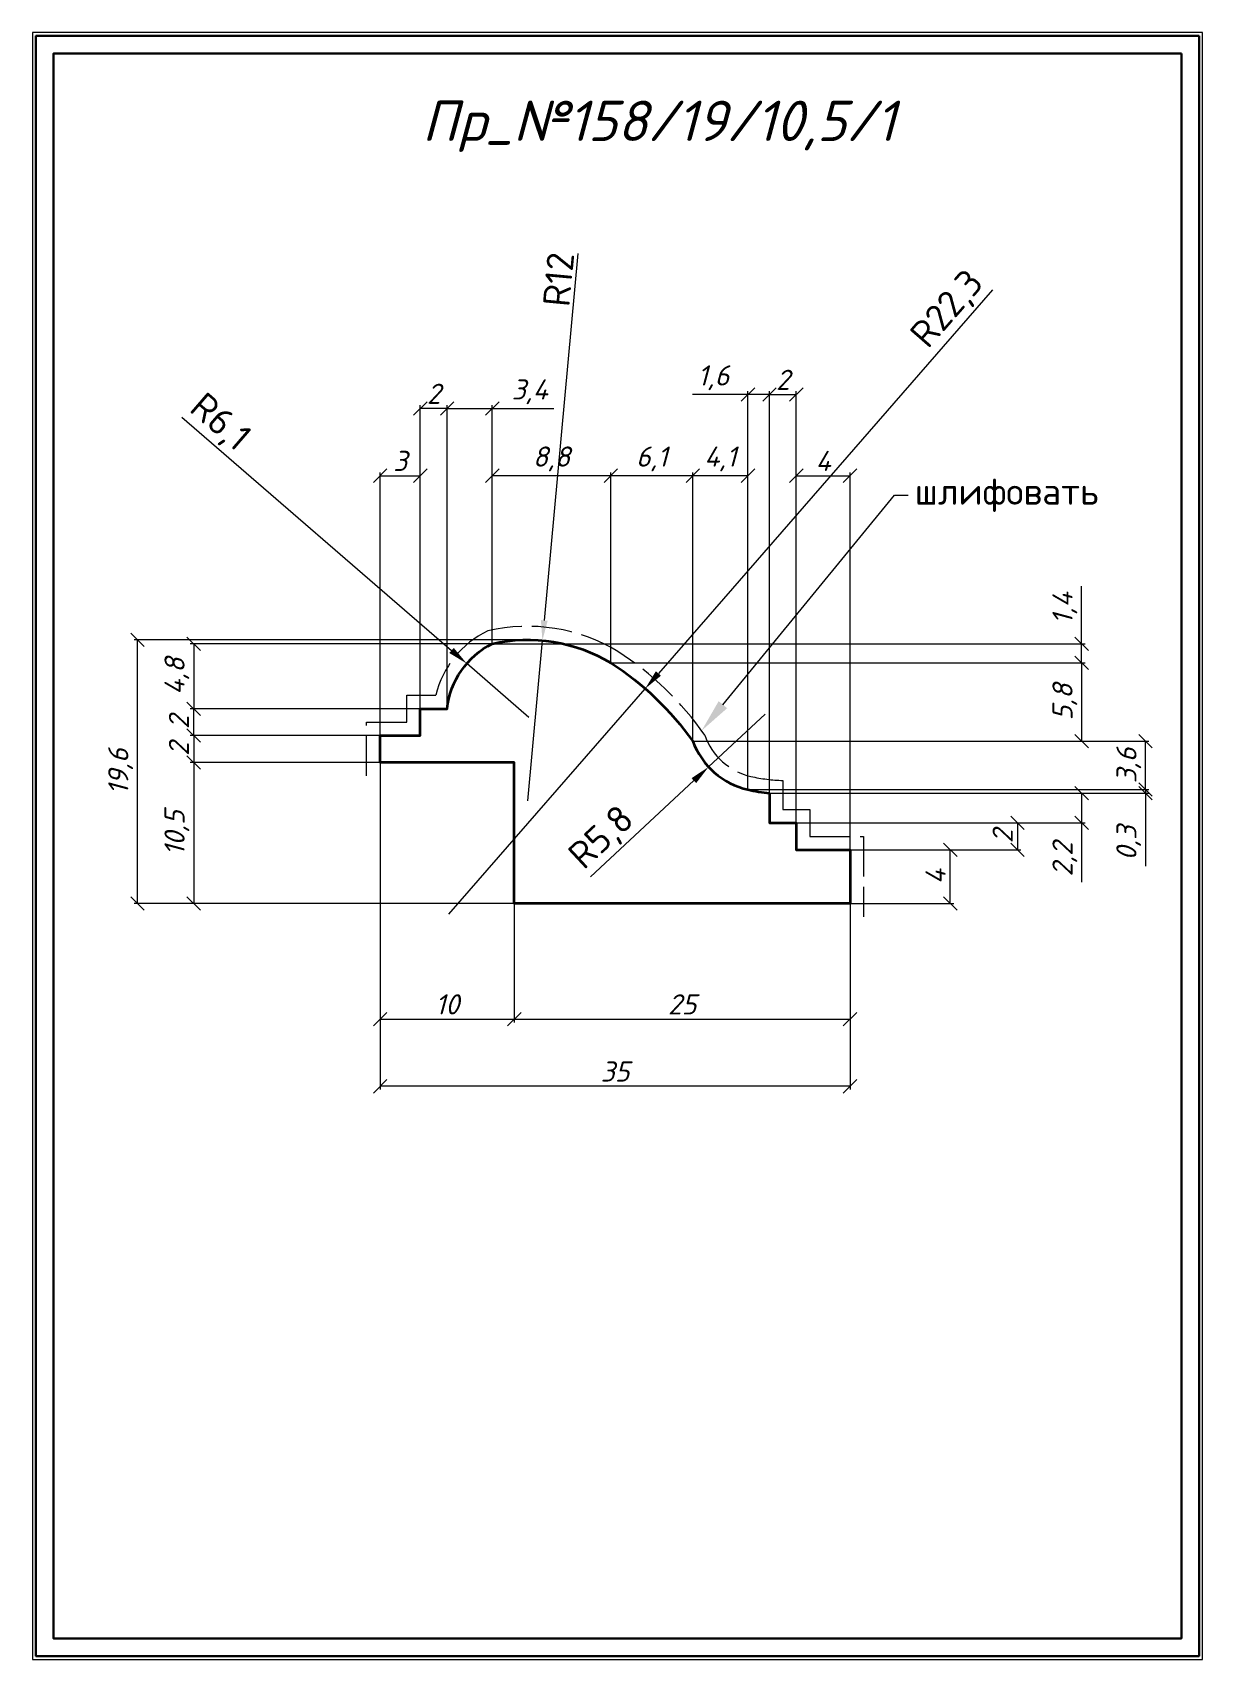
# Model space of a CAD drawing. Header units: millimetres. Extents: x -212 to -125, y -1428 to -1307.
import ezdxf
from ezdxf import colors
from ezdxf.entities.mleader import LeaderData, LeaderLine
from ezdxf.math import Vec2, Vec3

# ---------------------------------------------------------------- set-up
doc = ezdxf.new("R2010")
doc.units = ezdxf.units.MM
doc.linetypes.add('ACAD_ISO02W100', pattern=[15, 12, -3])
doc.layers.get('0').update_dxf_attribs({"lineweight": 13})
for name, color, linetype, lineweight in [('Пр_№158_1', 1, 'Continuous', 35), ('служебный слой ЛИНИИ ПУНКТИРНЫЕ', 7, 'ACAD_ISO02W100', 13), ('служебный слой НАДПИСИ', 7, 'Continuous', 13), ('служебный слой РАЗМЕРЫ', 7, 'Continuous', 9), ('служебный слой ШТАМП', 7, 'Continuous', 30)]:
    doc.layers.add(name, color=color, linetype=linetype, lineweight=lineweight)
doc.styles.add('ЕСКД', font='isocpeur.ttf', dxfattribs={"oblique": 15})
doc.styles.add('ЕСКД штамп_текст', font='isocpeur.ttf')
doc.dimstyles.new('ЕСКД', dxfattribs={"dimtxt": 3.5, "dimasz": 2.5, "dimexe": 0.25, "dimexo": 0, "dimgap": 0.35, "dimtad": 1, "dimdec": 1, "dimzin": 9, "dimtxsty": 'ЕСКД', "dimblk": 'OBLIQUE', "dimcen": 0, "dimclrd": 256, "dimclre": 256, "dimclrt": 256, "dimadec": 1, "dimazin": 0, "dimtfac": 1, "dimtdec": 1, "dimtmove": 0, "dimatfit": 3, "dimldrblk": 'DOTSMALL', "dimfxl": 1, "dimlwd": -1, "dimlwe": -1, "dimarcsym": 0})
doc.dimstyles.new('ЕСКД$4', dxfattribs={"dimtxt": 3.5, "dimasz": 2.5, "dimexe": 0.25, "dimexo": 0, "dimgap": 0.35, "dimtad": 1, "dimtoh": 1, "dimdec": 1, "dimzin": 9, "dimtxsty": 'ЕСКД', "dimblk1": 'OBLIQUE', "dimsah": 1, "dimcen": 0, "dimse1": 1, "dimclrd": 256, "dimclre": 256, "dimclrt": 256, "dimadec": 1, "dimazin": 0, "dimtfac": 1, "dimtdec": 1, "dimtofl": 0, "dimtmove": 0, "dimatfit": 3, "dimldrblk": 'DOTSMALL', "dimfxl": 1, "dimlwd": -1, "dimlwe": -1, "dimarcsym": 2})

# ---------------------------------------------------------------- blocks, each defined once
blk = doc.blocks.new('_OBLIQUE')
at = {"color": 0, "linetype": 'ByBlock'}
blk.add_line((-0.5, -0.5), (0.5, 0.5), dxfattribs=at)
blk = doc.blocks.new('*D30')
at = {"layer": 'Defpoints', "color": 0, "transparency": 16777216}
for p in [(-203.84, -1352.57), (-174.79, -1352.57), (-175.77, -1372.2)]:
    blk.add_point(p, dxfattribs=at)
at = {"layer": 'служебный слой РАЗМЕРЫ', "transparency": 16777216}
for p, q in [((-174.79, -1352.57), (-204.09, -1352.57)), ((-203.84, -1372.2), (-203.84, -1352.57)), ((-175.77, -1372.2), (-204.09, -1372.2))]:
    blk.add_line(p, q, dxfattribs=at)
for p, rotation in [((-203.84, -1352.57), 90), ((-203.84, -1372.2), 270)]:
    blk.add_blockref('_OBLIQUE', p, dxfattribs=dict(at, rotation=rotation))
at = {"layer": 'служебный слой РАЗМЕРЫ', "transparency": 16777216, "insert": (-205.09, -1362.38), "char_height": 1.5, "attachment_point": 5, "rotation": 90, "style": 'ЕСКД'}
blk.add_mtext('19,6', dxfattribs=at)
blk = doc.blocks.new('_DotSmall')
at = {"color": 0, "linetype": 'ByBlock', "lineweight": -3, "const_width": 0.5}
blk.add_lwpolyline([(-0.0625, 0, 1), (0.0625, 0, 1)], format="xyb", close=True, dxfattribs=at)
blk = doc.blocks.new('*D29')
at = {"layer": 'Defpoints', "color": 0, "transparency": 16777216}
for p in [(-157.09, -1358.11), (-161.3, -1362.03)]:
    blk.add_point(p, dxfattribs=at)
at = {"layer": 'служебный слой РАЗМЕРЫ', "transparency": 16777216}
for p, q in [((-157.09, -1358.11), (-161.3, -1362.03)), ((-170.09, -1370.22), (-162.4, -1363.05))]:
    blk.add_line(p, q, dxfattribs=at)
blk.add_solid([(-162.57, -1362.87), (-162.23, -1363.24), (-161.3, -1362.03)], dxfattribs=at)
at = {"layer": 'служебный слой РАЗМЕРЫ', "transparency": 16777216, "insert": (-169.18, -1367.39), "char_height": 2, "attachment_point": 5, "rotation": 42.9776, "style": 'ЕСКД штамп_текст'}
blk.add_mtext('R5,8', dxfattribs=at)
blk = doc.blocks.new('*D28')
at = {"layer": 'Defpoints', "color": 0, "transparency": 16777216}
for p in [(-166.03, -1356.21), (-180.65, -1373)]:
    blk.add_point(p, dxfattribs=at)
at = {"layer": 'служебный слой РАЗМЕРЫ', "transparency": 16777216}
for p, q in [((-140.16, -1326.5), (-165.04, -1355.08)), ((-180.65, -1373), (-166.03, -1356.21))]:
    blk.add_line(p, q, dxfattribs=at)
blk.add_solid([(-165.23, -1354.91), (-164.85, -1355.24), (-166.03, -1356.21)], dxfattribs=at)
at = {"layer": 'служебный слой РАЗМЕРЫ', "transparency": 16777216, "insert": (-143.42, -1328.03), "char_height": 2, "attachment_point": 5, "rotation": 48.9569, "style": 'ЕСКД штамп_текст'}
blk.add_mtext('R22,3', dxfattribs=at)
blk = doc.blocks.new('*D27')
at = {"layer": 'Defpoints', "color": 0, "transparency": 16777216}
for p in [(-173.68, -1352.62), (-174.77, -1364.55)]:
    blk.add_point(p, dxfattribs=at)
at = {"layer": 'служебный слой РАЗМЕРЫ', "transparency": 16777216}
for p, q in [((-171.05, -1323.81), (-173.54, -1351.12)), ((-174.77, -1364.55), (-173.68, -1352.62))]:
    blk.add_line(p, q, dxfattribs=at)
blk.add_solid([(-173.79, -1351.1), (-173.29, -1351.15), (-173.68, -1352.62)], dxfattribs=at)
at = {"layer": 'служебный слой РАЗМЕРЫ', "transparency": 16777216, "insert": (-172.48, -1325.74), "char_height": 2, "attachment_point": 5, "rotation": 84.7798, "style": 'ЕСКД штамп_текст'}
blk.add_mtext('R12', dxfattribs=at)
blk = doc.blocks.new('*D26')
at = {"layer": 'Defpoints', "color": 0, "transparency": 16777216}
for p in [(-179.31, -1354.34), (-174.68, -1358.34)]:
    blk.add_point(p, dxfattribs=at)
at = {"layer": 'служебный слой РАЗМЕРЫ', "transparency": 16777216}
for p, q in [((-200.52, -1336), (-180.45, -1353.36)), ((-174.68, -1358.34), (-179.31, -1354.34))]:
    blk.add_line(p, q, dxfattribs=at)
blk.add_solid([(-180.28, -1353.17), (-180.61, -1353.55), (-179.31, -1354.34)], dxfattribs=at)
at = {"layer": 'служебный слой РАЗМЕРЫ', "transparency": 16777216, "insert": (-197.76, -1336.48), "char_height": 2, "attachment_point": 5, "rotation": 319.1655, "style": 'ЕСКД штамп_текст'}
blk.add_mtext('R6,1', dxfattribs=at)
blk = doc.blocks.new('*D8')
at = {"layer": 'Defpoints', "color": 0, "transparency": 16777216}
for p in [(-158.37, -1363.72), (-156.77, -1363.98), (-128.76, -1363.98)]:
    blk.add_point(p, dxfattribs=at)
at = {"layer": 'служебный слой РАЗМЕРЫ', "transparency": 16777216}
for p, q in [((-158.37, -1363.72), (-128.51, -1363.72)), ((-128.76, -1363.72), (-128.76, -1362.72)), ((-128.76, -1363.72), (-128.76, -1363.98)), ((-156.77, -1363.98), (-128.51, -1363.98)), ((-128.76, -1363.98), (-128.76, -1369.41))]:
    blk.add_line(p, q, dxfattribs=at)
for p, rotation in [((-128.76, -1363.72), 270), ((-128.76, -1363.98), 90)]:
    blk.add_blockref('_OBLIQUE', p, dxfattribs=dict(at, rotation=rotation))
at = {"layer": 'служебный слой РАЗМЕРЫ', "transparency": 16777216, "insert": (-130.01, -1367.7), "char_height": 1.5, "attachment_point": 5, "rotation": 90, "style": 'ЕСКД'}
blk.add_mtext('0,3', dxfattribs=at)
blk = doc.blocks.new('*D25')
at = {"layer": 'Defpoints', "color": 0, "transparency": 16777216}
for p in [(-185.77, -1361.7), (-199.65, -1372.2), (-175.77, -1372.2)]:
    blk.add_point(p, dxfattribs=at)
at = {"layer": 'служебный слой РАЗМЕРЫ', "transparency": 16777216}
for p, q in [((-185.77, -1361.7), (-199.9, -1361.7)), ((-199.65, -1361.7), (-199.65, -1372.2)), ((-175.77, -1372.2), (-199.9, -1372.2))]:
    blk.add_line(p, q, dxfattribs=at)
for p, rotation in [((-199.65, -1361.7), 90), ((-199.65, -1372.2), 270)]:
    blk.add_blockref('_OBLIQUE', p, dxfattribs=dict(at, rotation=rotation))
at = {"layer": 'служебный слой РАЗМЕРЫ', "transparency": 16777216, "insert": (-200.9, -1366.95), "char_height": 1.5, "attachment_point": 5, "rotation": 90, "style": 'ЕСКД'}
blk.add_mtext('10,5', dxfattribs=at)
blk = doc.blocks.new('*D24')
at = {"layer": 'Defpoints', "color": 0, "transparency": 16777216}
for p in [(-185.77, -1359.7), (-199.65, -1361.7), (-185.77, -1361.7)]:
    blk.add_point(p, dxfattribs=at)
at = {"layer": 'служебный слой РАЗМЕРЫ', "transparency": 16777216}
for p, q in [((-185.77, -1359.7), (-199.9, -1359.7)), ((-199.65, -1359.7), (-199.65, -1361.7)), ((-185.77, -1361.7), (-199.9, -1361.7))]:
    blk.add_line(p, q, dxfattribs=at)
for p, rotation in [((-199.65, -1359.7), 90), ((-199.65, -1361.7), 270)]:
    blk.add_blockref('_OBLIQUE', p, dxfattribs=dict(at, rotation=rotation))
at = {"layer": 'служебный слой РАЗМЕРЫ', "transparency": 16777216, "insert": (-200.75, -1360.7), "char_height": 1.5, "attachment_point": 5, "rotation": 90, "style": 'ЕСКД'}
blk.add_mtext('2', dxfattribs=at)
blk = doc.blocks.new('*D7')
at = {"layer": 'Defpoints', "color": 0, "transparency": 16777216}
for p in [(-199.65, -1357.7), (-182.77, -1357.7), (-182.77, -1359.7)]:
    blk.add_point(p, dxfattribs=at)
at = {"layer": 'служебный слой РАЗМЕРЫ', "transparency": 16777216}
for p, q in [((-182.77, -1357.7), (-199.9, -1357.7)), ((-199.65, -1359.7), (-199.65, -1357.7)), ((-182.77, -1359.7), (-199.9, -1359.7))]:
    blk.add_line(p, q, dxfattribs=at)
for p, rotation in [((-199.65, -1357.7), 90), ((-199.65, -1359.7), 270)]:
    blk.add_blockref('_OBLIQUE', p, dxfattribs=dict(at, rotation=rotation))
at = {"layer": 'служебный слой РАЗМЕРЫ', "transparency": 16777216, "insert": (-200.75, -1358.7), "char_height": 1.5, "attachment_point": 5, "rotation": 90, "style": 'ЕСКД'}
blk.add_mtext('2', dxfattribs=at)
blk = doc.blocks.new('*D23')
at = {"layer": 'Defpoints', "color": 0, "transparency": 16777216}
for p in [(-177.41, -1352.86), (-199.65, -1357.7), (-180.77, -1357.7)]:
    blk.add_point(p, dxfattribs=at)
at = {"layer": 'служебный слой РАЗМЕРЫ', "transparency": 16777216}
for p, q in [((-177.41, -1352.86), (-199.9, -1352.86)), ((-199.65, -1352.86), (-199.65, -1357.7)), ((-180.77, -1357.7), (-199.9, -1357.7))]:
    blk.add_line(p, q, dxfattribs=at)
for p, rotation in [((-199.65, -1352.86), 90), ((-199.65, -1357.7), 270)]:
    blk.add_blockref('_OBLIQUE', p, dxfattribs=dict(at, rotation=rotation))
at = {"layer": 'служебный слой РАЗМЕРЫ', "transparency": 16777216, "insert": (-200.9, -1355.28), "char_height": 1.5, "attachment_point": 5, "rotation": 90, "style": 'ЕСКД'}
blk.add_mtext('4,8', dxfattribs=at)
blk = doc.blocks.new('*D22')
at = {"layer": 'Defpoints', "color": 0, "transparency": 16777216}
for p in [(-177.41, -1352.86), (-133.52, -1352.86), (-168.58, -1354.29)]:
    blk.add_point(p, dxfattribs=at)
at = {"layer": 'служебный слой РАЗМЕРЫ', "transparency": 16777216}
for p, q in [((-133.52, -1352.86), (-133.52, -1348.58)), ((-177.41, -1352.86), (-133.27, -1352.86)), ((-133.52, -1354.29), (-133.52, -1352.86)), ((-168.58, -1354.29), (-133.27, -1354.29))]:
    blk.add_line(p, q, dxfattribs=at)
for p, rotation in [((-133.52, -1352.86), 90), ((-133.52, -1354.29), 270)]:
    blk.add_blockref('_OBLIQUE', p, dxfattribs=dict(at, rotation=rotation))
at = {"layer": 'служебный слой РАЗМЕРЫ', "transparency": 16777216, "insert": (-134.77, -1350.22), "char_height": 1.5, "attachment_point": 5, "rotation": 90, "style": 'ЕСКД'}
blk.add_mtext('1,4', dxfattribs=at)
blk = doc.blocks.new('*D21')
at = {"layer": 'Defpoints', "color": 0, "transparency": 16777216}
for p in [(-168.58, -1354.29), (-162.48, -1360.12), (-133.52, -1360.12)]:
    blk.add_point(p, dxfattribs=at)
at = {"layer": 'служебный слой РАЗМЕРЫ', "transparency": 16777216}
for p, q in [((-168.58, -1354.29), (-133.27, -1354.29)), ((-133.52, -1354.29), (-133.52, -1360.12)), ((-162.48, -1360.12), (-133.27, -1360.12))]:
    blk.add_line(p, q, dxfattribs=at)
for p, rotation in [((-133.52, -1354.29), 90), ((-133.52, -1360.12), 270)]:
    blk.add_blockref('_OBLIQUE', p, dxfattribs=dict(at, rotation=rotation))
at = {"layer": 'служебный слой РАЗМЕРЫ', "transparency": 16777216, "insert": (-134.77, -1357.2), "char_height": 1.5, "attachment_point": 5, "rotation": 90, "style": 'ЕСКД'}
blk.add_mtext('5,8', dxfattribs=at)
blk = doc.blocks.new('*D20')
at = {"layer": 'Defpoints', "color": 0, "transparency": 16777216}
for p in [(-162.48, -1360.12), (-128.76, -1360.12), (-158.37, -1363.72)]:
    blk.add_point(p, dxfattribs=at)
at = {"layer": 'служебный слой РАЗМЕРЫ', "transparency": 16777216}
for p, q in [((-162.48, -1360.12), (-128.51, -1360.12)), ((-128.76, -1363.72), (-128.76, -1360.12)), ((-158.37, -1363.72), (-128.51, -1363.72))]:
    blk.add_line(p, q, dxfattribs=at)
for p, rotation in [((-128.76, -1360.12), 90), ((-128.76, -1363.72), 270)]:
    blk.add_blockref('_OBLIQUE', p, dxfattribs=dict(at, rotation=rotation))
at = {"layer": 'служебный слой РАЗМЕРЫ', "transparency": 16777216, "insert": (-130.01, -1361.92), "char_height": 1.5, "attachment_point": 5, "rotation": 90, "style": 'ЕСКД'}
blk.add_mtext('3,6', dxfattribs=at)
blk = doc.blocks.new('*D19')
at = {"layer": 'Defpoints', "color": 0, "transparency": 16777216}
for p in [(-156.77, -1363.98), (-154.77, -1366.2), (-133.52, -1366.2)]:
    blk.add_point(p, dxfattribs=at)
at = {"layer": 'служебный слой РАЗМЕРЫ', "transparency": 16777216}
for p, q in [((-156.77, -1363.98), (-133.27, -1363.98)), ((-133.52, -1363.98), (-133.52, -1366.2)), ((-154.77, -1366.2), (-133.27, -1366.2)), ((-133.52, -1366.2), (-133.52, -1370.62))]:
    blk.add_line(p, q, dxfattribs=at)
for p, rotation in [((-133.52, -1363.98), 90), ((-133.52, -1366.2), 270)]:
    blk.add_blockref('_OBLIQUE', p, dxfattribs=dict(at, rotation=rotation))
at = {"layer": 'служебный слой РАЗМЕРЫ', "transparency": 16777216, "insert": (-134.77, -1368.91), "char_height": 1.5, "attachment_point": 5, "rotation": 90, "style": 'ЕСКД'}
blk.add_mtext('2,2', dxfattribs=at)
blk = doc.blocks.new('*D18')
at = {"layer": 'Defpoints', "color": 0, "transparency": 16777216}
for p in [(-154.77, -1366.2), (-150.77, -1368.2), (-138.3, -1368.2)]:
    blk.add_point(p, dxfattribs=at)
at = {"layer": 'служебный слой РАЗМЕРЫ', "transparency": 16777216}
for p, q in [((-154.77, -1366.2), (-138.05, -1366.2)), ((-138.3, -1366.2), (-138.3, -1368.2)), ((-150.77, -1368.2), (-138.05, -1368.2))]:
    blk.add_line(p, q, dxfattribs=at)
for p, rotation in [((-138.3, -1366.2), 90), ((-138.3, -1368.2), 270)]:
    blk.add_blockref('_OBLIQUE', p, dxfattribs=dict(at, rotation=rotation))
at = {"layer": 'служебный слой РАЗМЕРЫ', "transparency": 16777216, "insert": (-139.4, -1367.2), "char_height": 1.5, "attachment_point": 5, "rotation": 90, "style": 'ЕСКД'}
blk.add_mtext('2', dxfattribs=at)
blk = doc.blocks.new('*D6')
at = {"layer": 'Defpoints', "color": 0, "transparency": 16777216}
for p in [(-154.77, -1334.31), (-156.77, -1363.98), (-154.77, -1366.2)]:
    blk.add_point(p, dxfattribs=at)
at = {"layer": 'служебный слой РАЗМЕРЫ', "transparency": 16777216}
for p, q in [((-156.77, -1363.98), (-156.77, -1334.06)), ((-156.77, -1334.31), (-154.77, -1334.31)), ((-154.77, -1366.2), (-154.77, -1334.06))]:
    blk.add_line(p, q, dxfattribs=at)
at = {"layer": 'служебный слой РАЗМЕРЫ', "transparency": 16777216, "rotation": 180}
blk.add_blockref('_OBLIQUE', (-156.77, -1334.31), dxfattribs=at)
at = {"layer": 'служебный слой РАЗМЕРЫ', "transparency": 16777216}
blk.add_blockref('_OBLIQUE', (-154.77, -1334.31), dxfattribs=at)
at = {"layer": 'служебный слой РАЗМЕРЫ', "transparency": 16777216, "insert": (-155.77, -1333.21), "char_height": 1.5, "attachment_point": 5, "style": 'ЕСКД'}
blk.add_mtext('2', dxfattribs=at)
blk = doc.blocks.new('*D5')
at = {"layer": 'Defpoints', "color": 0, "transparency": 16777216}
for p in [(-158.37, -1334.31), (-158.37, -1363.72), (-156.77, -1363.98)]:
    blk.add_point(p, dxfattribs=at)
at = {"layer": 'служебный слой РАЗМЕРЫ', "transparency": 16777216}
for p, q in [((-158.37, -1334.31), (-162.5, -1334.31)), ((-158.37, -1363.72), (-158.37, -1334.06)), ((-156.77, -1334.31), (-158.37, -1334.31)), ((-156.77, -1363.98), (-156.77, -1334.06))]:
    blk.add_line(p, q, dxfattribs=at)
at = {"layer": 'служебный слой РАЗМЕРЫ', "transparency": 16777216, "rotation": 180}
blk.add_blockref('_OBLIQUE', (-158.37, -1334.31), dxfattribs=at)
at = {"layer": 'служебный слой РАЗМЕРЫ', "transparency": 16777216}
blk.add_blockref('_OBLIQUE', (-156.77, -1334.31), dxfattribs=at)
at = {"layer": 'служебный слой РАЗМЕРЫ', "transparency": 16777216, "insert": (-160.94, -1333.06), "char_height": 1.5, "attachment_point": 5, "style": 'ЕСКД'}
blk.add_mtext('1,6', dxfattribs=at)
blk = doc.blocks.new('*D15')
at = {"layer": 'Defpoints', "color": 0, "transparency": 16777216}
for p in [(-162.48, -1340.35), (-162.48, -1360.12), (-158.37, -1363.72)]:
    blk.add_point(p, dxfattribs=at)
at = {"layer": 'служебный слой РАЗМЕРЫ', "transparency": 16777216}
for p, q in [((-162.48, -1360.12), (-162.48, -1340.1)), ((-158.37, -1340.35), (-162.48, -1340.35)), ((-158.37, -1363.72), (-158.37, -1340.1))]:
    blk.add_line(p, q, dxfattribs=at)
at = {"layer": 'служебный слой РАЗМЕРЫ', "transparency": 16777216, "rotation": 180}
blk.add_blockref('_OBLIQUE', (-162.48, -1340.35), dxfattribs=at)
at = {"layer": 'служебный слой РАЗМЕРЫ', "transparency": 16777216}
blk.add_blockref('_OBLIQUE', (-158.37, -1340.35), dxfattribs=at)
at = {"layer": 'служебный слой РАЗМЕРЫ', "transparency": 16777216, "insert": (-160.43, -1339.1), "char_height": 1.5, "attachment_point": 5, "style": 'ЕСКД'}
blk.add_mtext('4,1', dxfattribs=at)
blk = doc.blocks.new('*D14')
at = {"layer": 'Defpoints', "color": 0, "transparency": 16777216}
for p in [(-168.58, -1340.35), (-168.58, -1354.29), (-162.48, -1360.12)]:
    blk.add_point(p, dxfattribs=at)
at = {"layer": 'служебный слой РАЗМЕРЫ', "transparency": 16777216}
for p, q in [((-168.58, -1354.29), (-168.58, -1340.1)), ((-162.48, -1340.35), (-168.58, -1340.35)), ((-162.48, -1360.12), (-162.48, -1340.1))]:
    blk.add_line(p, q, dxfattribs=at)
at = {"layer": 'служебный слой РАЗМЕРЫ', "transparency": 16777216, "rotation": 180}
blk.add_blockref('_OBLIQUE', (-168.58, -1340.35), dxfattribs=at)
at = {"layer": 'служебный слой РАЗМЕРЫ', "transparency": 16777216}
blk.add_blockref('_OBLIQUE', (-162.48, -1340.35), dxfattribs=at)
at = {"layer": 'служебный слой РАЗМЕРЫ', "transparency": 16777216, "insert": (-165.53, -1339.1), "char_height": 1.5, "attachment_point": 5, "style": 'ЕСКД'}
blk.add_mtext('6,1', dxfattribs=at)
blk = doc.blocks.new('*D4')
at = {"layer": 'Defpoints', "color": 0, "transparency": 16777216}
for p in [(-177.41, -1335.35), (-177.41, -1352.86), (-180.77, -1357.7)]:
    blk.add_point(p, dxfattribs=at)
at = {"layer": 'служебный слой РАЗМЕРЫ', "transparency": 16777216}
for p, q in [((-180.77, -1357.7), (-180.77, -1335.1)), ((-180.77, -1335.35), (-177.41, -1335.35)), ((-177.41, -1352.86), (-177.41, -1335.1)), ((-177.41, -1335.35), (-172.84, -1335.35))]:
    blk.add_line(p, q, dxfattribs=at)
at = {"layer": 'служебный слой РАЗМЕРЫ', "transparency": 16777216, "rotation": 180}
blk.add_blockref('_OBLIQUE', (-180.77, -1335.35), dxfattribs=at)
at = {"layer": 'служебный слой РАЗМЕРЫ', "transparency": 16777216}
blk.add_blockref('_OBLIQUE', (-177.41, -1335.35), dxfattribs=at)
at = {"layer": 'служебный слой РАЗМЕРЫ', "transparency": 16777216, "insert": (-174.62, -1334.1), "char_height": 1.5, "attachment_point": 5, "style": 'ЕСКД'}
blk.add_mtext('3,4', dxfattribs=at)
blk = doc.blocks.new('*D13')
at = {"layer": 'Defpoints', "color": 0, "transparency": 16777216}
for p in [(-177.41, -1340.35), (-177.41, -1352.86), (-168.58, -1354.29)]:
    blk.add_point(p, dxfattribs=at)
at = {"layer": 'служебный слой РАЗМЕРЫ', "transparency": 16777216}
for p, q in [((-177.41, -1352.86), (-177.41, -1340.1)), ((-168.58, -1340.35), (-177.41, -1340.35)), ((-168.58, -1354.29), (-168.58, -1340.1))]:
    blk.add_line(p, q, dxfattribs=at)
at = {"layer": 'служебный слой РАЗМЕРЫ', "transparency": 16777216, "rotation": 180}
blk.add_blockref('_OBLIQUE', (-177.41, -1340.35), dxfattribs=at)
at = {"layer": 'служебный слой РАЗМЕРЫ', "transparency": 16777216}
blk.add_blockref('_OBLIQUE', (-168.58, -1340.35), dxfattribs=at)
at = {"layer": 'служебный слой РАЗМЕРЫ', "transparency": 16777216, "insert": (-173, -1339.1), "char_height": 1.5, "attachment_point": 5, "style": 'ЕСКД'}
blk.add_mtext('8,8', dxfattribs=at)
blk = doc.blocks.new('*D12')
at = {"layer": 'Defpoints', "color": 0, "transparency": 16777216}
for p in [(-182.77, -1335.35), (-182.77, -1357.7), (-180.77, -1357.7)]:
    blk.add_point(p, dxfattribs=at)
at = {"layer": 'служебный слой РАЗМЕРЫ', "transparency": 16777216}
for p, q in [((-182.77, -1357.7), (-182.77, -1335.1)), ((-180.77, -1335.35), (-182.77, -1335.35)), ((-180.77, -1357.7), (-180.77, -1335.1))]:
    blk.add_line(p, q, dxfattribs=at)
at = {"layer": 'служебный слой РАЗМЕРЫ', "transparency": 16777216, "rotation": 180}
blk.add_blockref('_OBLIQUE', (-182.77, -1335.35), dxfattribs=at)
at = {"layer": 'служебный слой РАЗМЕРЫ', "transparency": 16777216}
blk.add_blockref('_OBLIQUE', (-180.77, -1335.35), dxfattribs=at)
at = {"layer": 'служебный слой РАЗМЕРЫ', "transparency": 16777216, "insert": (-181.77, -1334.25), "char_height": 1.5, "attachment_point": 5, "style": 'ЕСКД'}
blk.add_mtext('2', dxfattribs=at)
blk = doc.blocks.new('*D3')
at = {"layer": 'Defpoints', "color": 0, "transparency": 16777216}
for p in [(-185.77, -1361.7), (-150.77, -1372.2), (-185.77, -1385.81)]:
    blk.add_point(p, dxfattribs=at)
at = {"layer": 'служебный слой РАЗМЕРЫ', "transparency": 16777216}
for p, q in [((-185.77, -1361.7), (-185.77, -1386.06)), ((-150.77, -1372.2), (-150.77, -1386.06)), ((-150.77, -1385.81), (-185.77, -1385.81))]:
    blk.add_line(p, q, dxfattribs=at)
at = {"layer": 'служебный слой РАЗМЕРЫ', "transparency": 16777216, "rotation": 180}
blk.add_blockref('_OBLIQUE', (-185.77, -1385.81), dxfattribs=at)
at = {"layer": 'служебный слой РАЗМЕРЫ', "transparency": 16777216}
blk.add_blockref('_OBLIQUE', (-150.77, -1385.81), dxfattribs=at)
at = {"layer": 'служебный слой РАЗМЕРЫ', "transparency": 16777216, "insert": (-168.27, -1384.71), "char_height": 1.5, "attachment_point": 5, "style": 'ЕСКД'}
blk.add_mtext('35', dxfattribs=at)

msp = doc.modelspace()

# ---------------------------------------------------------------- linework, layer by layer
at = {"layer": 'Пр_№158_1'}
msp.add_lwpolyline([(-156.77, -1363.98), (-156.77, -1366.2), (-154.77, -1366.2), (-154.77, -1366.2), (-154.77, -1368.2), (-150.77, -1368.2), (-150.77, -1372.2), (-175.77, -1372.2), (-175.77, -1361.7), (-185.77, -1361.7), (-185.77, -1359.7), (-182.77, -1359.7), (-182.77, -1357.7), (-180.77, -1357.7, -0.256143), (-177.41, -1352.86, -0.19348), (-168.58, -1354.29, -0.09564), (-162.48, -1360.12, 0.252579), (-158.37, -1363.72, 0.031086)], format="xyb", close=True, dxfattribs=at)
at = {"layer": 'служебный слой ЛИНИИ ПУНКТИРНЫЕ', "ltscale": 0.25}
msp.add_lwpolyline([(-186.77, -1362.7), (-186.77, -1358.7), (-183.77, -1358.7), (-183.77, -1356.7), (-181.61, -1356.7, -0.226948), (-177.75, -1351.91, -0.196152), (-168.05, -1353.44, -0.097304), (-161.59, -1359.66, 0.259473), (-158.15, -1362.74, 0.04979), (-155.77, -1363.04), (-155.77, -1365.2), (-153.77, -1365.2), (-153.77, -1367.2), (-149.77, -1367.2), (-149.77, -1373.2)], format="xyb", dxfattribs=at)
at = {"layer": 'служебный слой ШТАМП', "color": 6, "lineweight": 5, "ltscale": 100}
msp.add_lwpolyline([(-124.52, -1307.36), (-211.65, -1307.36), (-211.65, -1428.48), (-124.52, -1428.48)], close=True, dxfattribs=at)
at = {"layer": 'служебный слой ШТАМП', "ltscale": 100}
for points in [[(-124.77, -1307.61), (-211.4, -1307.61), (-211.4, -1428.23), (-124.77, -1428.23)], [(-126.09, -1308.92), (-210.09, -1308.92), (-210.09, -1426.92), (-126.09, -1426.92)]]:
    msp.add_lwpolyline(points, close=True, dxfattribs=at)

# ---------------------------------------------------------------- texts
at = {"layer": 'служебный слой НАДПИСИ', "style": 'ЕСКД', "oblique": 15}
msp.add_text('Пр_№158/19/10,5/1', height=3, dxfattribs=at).set_placement((-182.64, -1315.43))

# ---------------------------------------------------------------- dimensions: what is measured, and where the dimension line sits
at = {"layer": 'служебный слой РАЗМЕРЫ'}
for center, mpoint, picture, middle in [((-174.77, -1364.55), (-173.68, -1352.62), '*D27', (-171.23, -1325.85)), ((-180.65, -1373), (-166.03, -1356.21), '*D28', (-142.33, -1328.98)), ((-174.68, -1358.34), (-179.31, -1354.34), '*D26', (-198.71, -1337.57)), ((-157.09, -1358.11), (-161.3, -1362.03), '*D29', (-168.19, -1368.45))]:
    dim = msp.add_radius_dim(center=center, mpoint=mpoint, dimstyle='ЕСКД$4', override={"dimtxt": 2, "dimasz": 1.5, "dimgap": 0.25, "dimtoh": 0, "dimtxsty": 'ЕСКД штамп_текст', "dimblk1": 'OBLIQUE', "dimsah": 1, "dimse1": 1, "dimsd1": 0, "dimsd2": 0, "dimtofl": 1, "dimarcsym": 0}, dxfattribs=at)
    dim.commit()
    dim.dimension.update_dxf_attribs({"geometry": picture, "text_midpoint": middle, "dimtype": 132})
for base, p1, p2, picture, middle in [((-158.37, -1334.31), (-156.77, -1363.98), (-158.37, -1363.72), '*D5', (-160.94, -1333.06)), ((-154.77, -1334.31), (-156.77, -1363.98), (-154.77, -1366.2), '*D6', (-155.77, -1333.21)), ((-182.77, -1335.35), (-180.77, -1357.7), (-182.77, -1357.7), '*D12', (-181.77, -1334.25)), ((-177.41, -1335.35), (-180.77, -1357.7), (-177.41, -1352.86), '*D4', (-174.62, -1334.1)), ((-177.41, -1340.35), (-168.58, -1354.29), (-177.41, -1352.86), '*D13', (-173, -1339.1)), ((-168.58, -1340.35), (-162.48, -1360.12), (-168.58, -1354.29), '*D14', (-165.53, -1339.1)), ((-162.48, -1340.35), (-158.37, -1363.72), (-162.48, -1360.12), '*D15', (-160.43, -1339.1)), ((-185.77, -1385.81), (-150.77, -1372.2), (-185.77, -1361.7), '*D3', (-168.27, -1384.71))]:
    dim = msp.add_linear_dim(base=base, p1=p1, p2=p2, dimstyle='ЕСКД', override={"dimtxt": 1.5, "dimasz": 1}, dxfattribs=at)
    dim.commit()
    dim.dimension.update_dxf_attribs({"geometry": picture, "text_midpoint": middle})
for base, p1, p2 in [((-182.77, -1340.35), (-185.77, -1359.7), (-182.77, -1357.7)), ((-150.77, -1340.35), (-154.77, -1366.2), (-150.77, -1368.2)), ((-175.77, -1380.81), (-185.77, -1361.7), (-175.77, -1372.2)), ((-150.77, -1380.81), (-175.77, -1372.2), (-150.77, -1372.2))]:
    msp.add_linear_dim(base=base, p1=p1, p2=p2, dimstyle='ЕСКД', override={"dimtxt": 1.5, "dimasz": 1}, dxfattribs=at).render()
for base, p1, p2, picture, middle in [((-133.52, -1352.86), (-168.58, -1354.29), (-177.41, -1352.86), '*D22', (-134.77, -1350.22)), ((-203.84, -1352.57), (-175.77, -1372.2), (-174.79, -1352.57), '*D30', (-205.09, -1362.38)), ((-199.65, -1357.7), (-177.41, -1352.86), (-180.77, -1357.7), '*D23', (-200.9, -1355.28)), ((-133.52, -1360.12), (-168.58, -1354.29), (-162.48, -1360.12), '*D21', (-134.77, -1357.2)), ((-199.65, -1357.7), (-182.77, -1359.7), (-182.77, -1357.7), '*D7', (-200.75, -1358.7)), ((-199.65, -1361.7), (-185.77, -1359.7), (-185.77, -1361.7), '*D24', (-200.75, -1360.7)), ((-128.76, -1360.12), (-158.37, -1363.72), (-162.48, -1360.12), '*D20', (-130.01, -1361.92)), ((-199.65, -1372.2), (-185.77, -1361.7), (-175.77, -1372.2), '*D25', (-200.9, -1366.95)), ((-128.76, -1363.98), (-158.37, -1363.72), (-156.77, -1363.98), '*D8', (-130.01, -1367.7)), ((-133.52, -1366.2), (-156.77, -1363.98), (-154.77, -1366.2), '*D19', (-134.77, -1368.91)), ((-138.3, -1368.2), (-154.77, -1366.2), (-150.77, -1368.2), '*D18', (-139.4, -1367.2))]:
    dim = msp.add_linear_dim(base=base, p1=p1, p2=p2, angle=90, dimstyle='ЕСКД', override={"dimtxt": 1.5, "dimasz": 1}, dxfattribs=at)
    dim.commit()
    dim.dimension.update_dxf_attribs({"geometry": picture, "text_midpoint": middle})
msp.add_linear_dim(base=(-143.3, -1368.2), p1=(-150.77, -1372.2), p2=(-150.77, -1368.2), angle=90, dimstyle='ЕСКД', override={"dimtxt": 1.5, "dimasz": 1}, dxfattribs=at).render()

# ---------------------------------------------------------------- leaders
ml = msp.add_multileader_mtext('Standard', dxfattribs=at)
ml.set_content('\\A1;шлифовать', color=256, style='ЕСКД штамп_текст')
ml.set_leader_properties(color=256, linetype='ByLayer', lineweight=-1)
ml.build(insert=Vec2(0, 0))
ml.multileader.update_dxf_attribs({"dogleg_length": 1, "arrow_head_size": 2.5})
ctx = ml.context
ctx.base_point, ctx.char_height, ctx.arrow_head_size, ctx.landing_gap_size, ctx.plane_origin = Vec3(-146.45, -1341.81), 2, 2.5, 0.5, Vec3(-65.46, -1319.37)
notes = []
notes.append((ctx, [(1, (1, 1, 0), (-147.45, -1341.81), (1, 0), 1, [(0, [(-161.82, -1359.33)], 0, [])])]))
ctx.mtext.insert, ctx.mtext.flow_direction = Vec3(-145.95, -1340.51), 5
for ctx, leaders in notes:
    for number, flags, end, landing, length, lines in leaders:
        leader = LeaderData()
        leader.index, (leader.has_last_leader_line, leader.has_dogleg_vector, leader.attachment_direction) = number, flags
        leader.last_leader_point, leader.dogleg_vector, leader.dogleg_length = Vec3(end), Vec3(landing), length
        for number, points, colour, breaks in lines:
            line = LeaderLine()
            line.index, line.vertices, line.color, line.breaks = number, Vec3.list(points), colors.encode_raw_color(colour), breaks
            leader.lines.append(line)
        ctx.leaders.append(leader)

doc.saveas('drawing.dxf')
